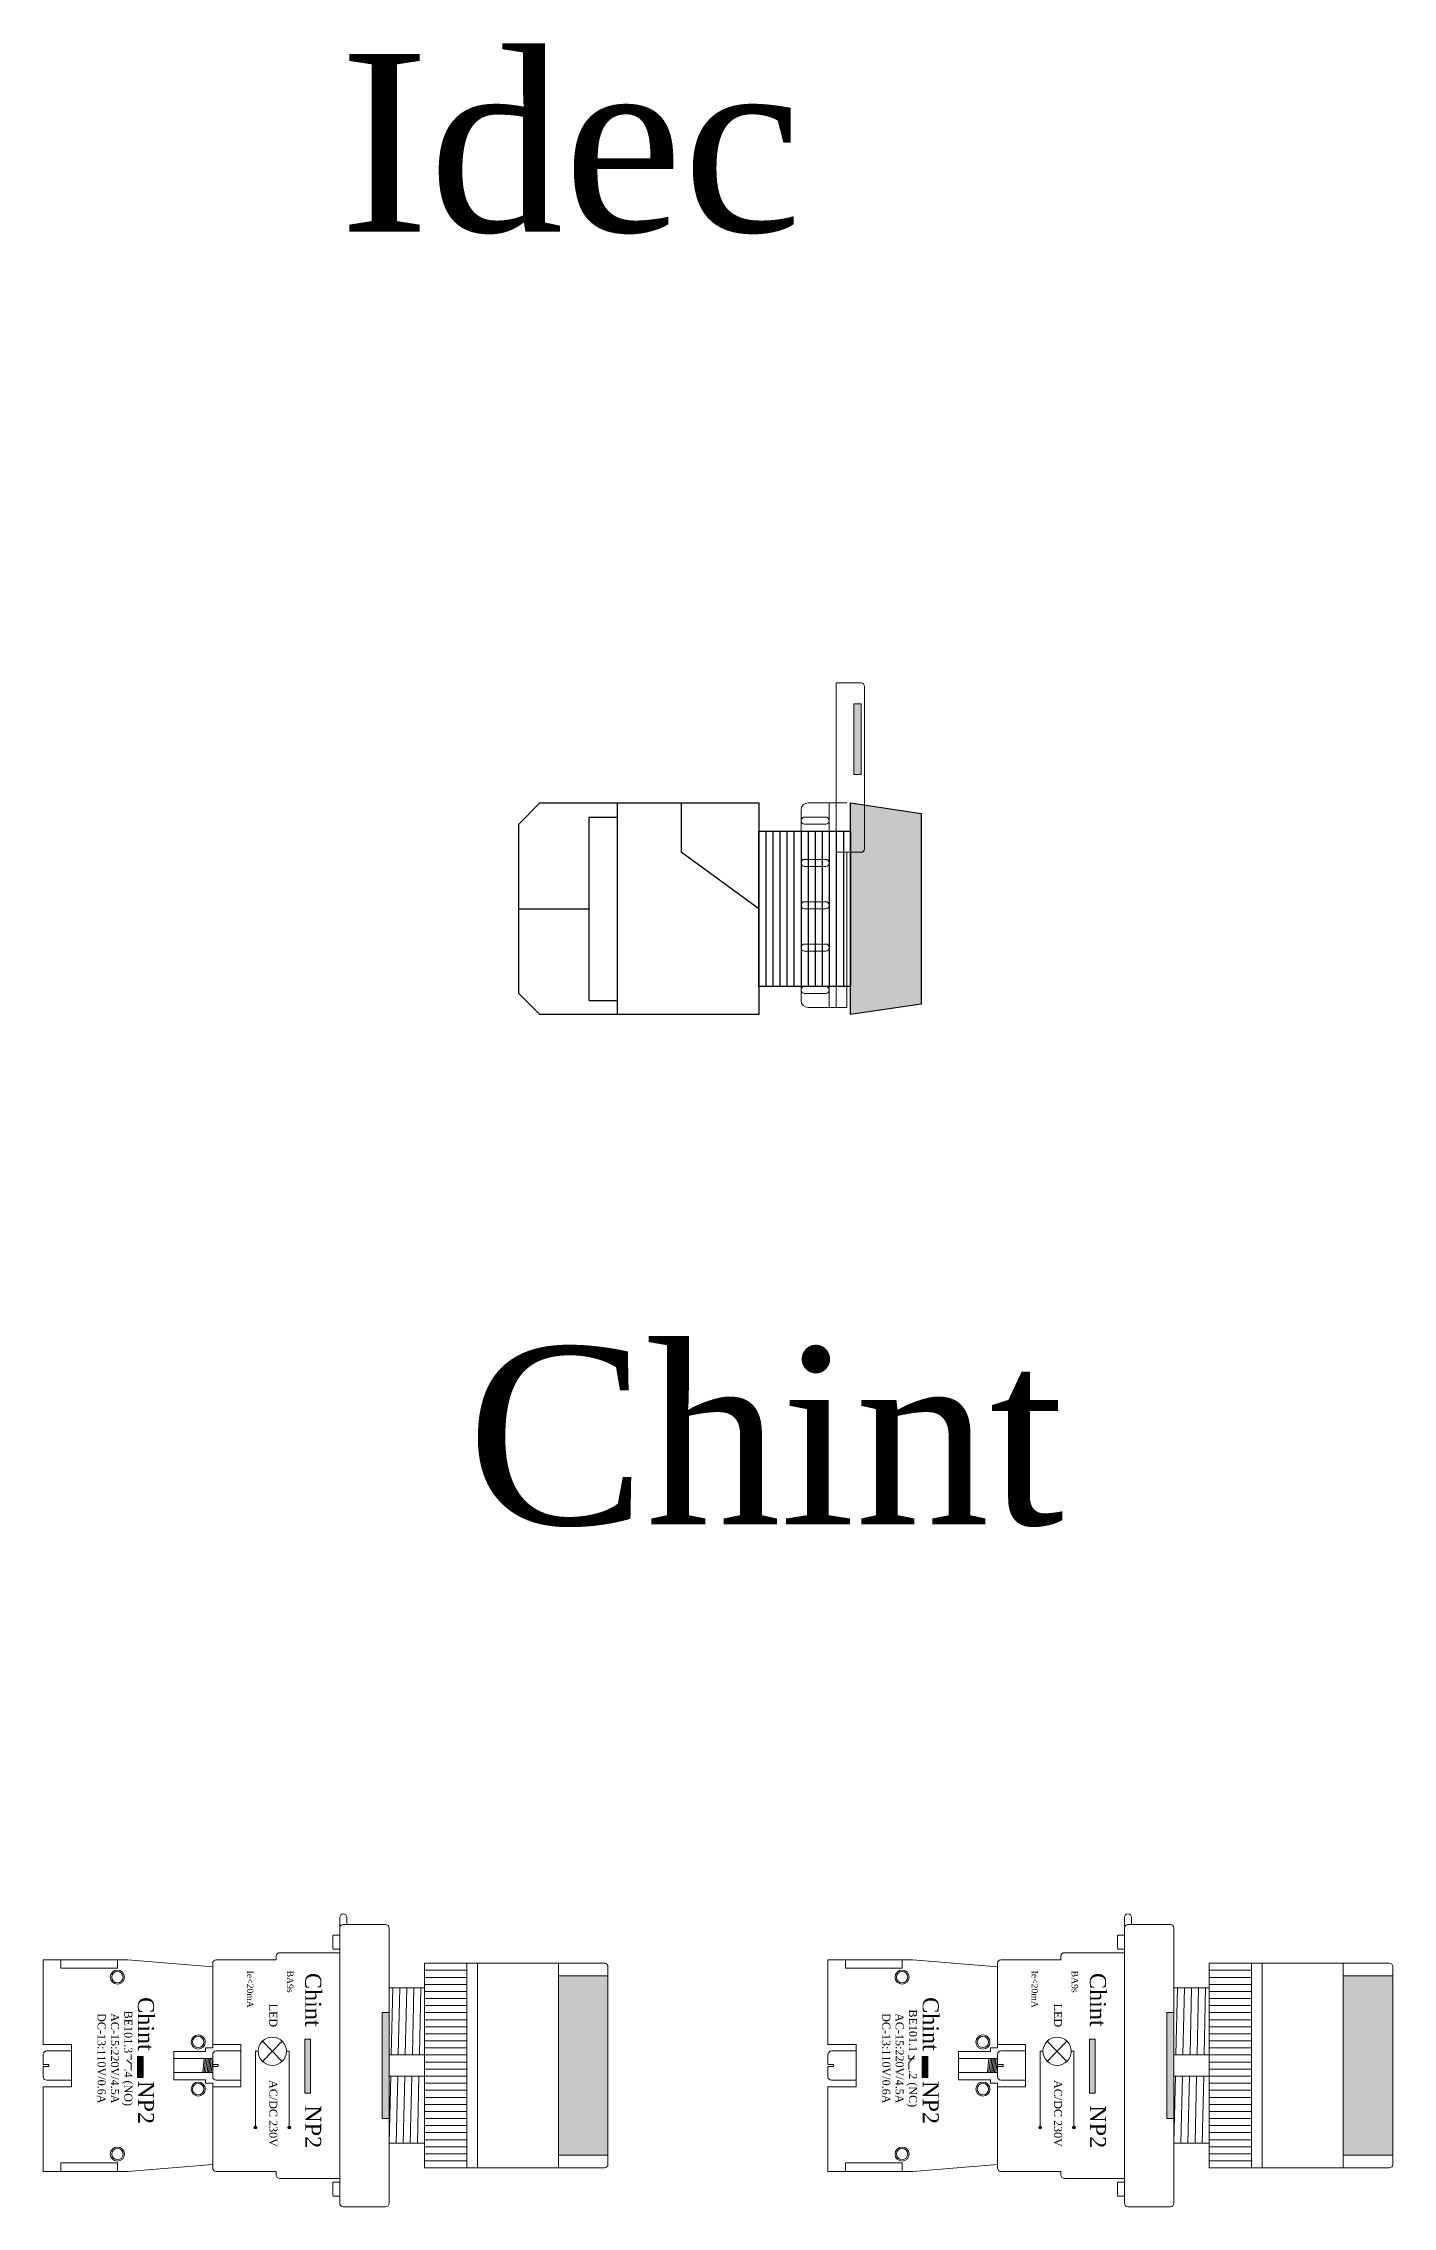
# Model space of a CAD drawing. Header units: millimetres. Extents: x 27 to 1256, y 71 to 472.
# Drawn here: x 794.7 to 985.9, y 165.6 to 472.2 of the extents above; entities that cross this region are included whole.
import ezdxf

# ---------------------------------------------------------------- set-up
doc = ezdxf.new("R2010")
doc.units = ezdxf.units.MM
doc.layers.add('1-EMC-ACESS', color=4, linetype='Continuous')
doc.styles.add('ARIAL', font='arial.ttf')

# ---------------------------------------------------------------- blocks, each defined once
blk = doc.blocks.new('A$C4D5439CE')
blk.add_hatch(color=1).paths.add_polyline_path([(57, 28.5), (47, 30), (47, 0), (57, 1.5)])
at = {"color": 7}
for p, q in [((0, 27), (3, 30)), ((3, 30), (34, 30)), ((10, 2), (10, 28)), ((10, 28), (14, 28)), ((14, 0), (14, 30)), ((23, 30), (23, 23)), ((34, 30), (34, 0)), ((47, 30), (57, 28.5)), ((47, 0), (47, 30)), ((57, 28.5), (57, 1.5)), ((0, 3), (0, 27)), ((35, 26), (35, 4)), ((36, 26), (36, 4)), ((37, 26), (37, 4)), ((38, 26), (38, 4)), ((39, 26), (39, 4)), ((40, 26), (40, 4)), ((41, 26), (41, 4)), ((42, 26), (42, 4)), ((43, 26), (43, 4)), ((44, 26), (44, 4)), ((45, 26), (45, 4)), ((46, 26), (46, 4)), ((34, 15), (23, 23)), ((0, 15), (10, 15)), ((0, 3), (3, 0)), ((34, 0), (3, 0)), ((10, 2), (14, 2)), ((57, 1.5), (47, 0))]:
    blk.add_line(p, q, dxfattribs=at)
blk.add_lwpolyline([(34, 26), (47, 26), (47, 4), (34, 4)], close=True, dxfattribs=at)
blk = doc.blocks.new('NBC')
at = {"lineweight": 9}
h = blk.add_hatch(color=7, dxfattribs=at)
h.set_gradient(color1=(40, 242, 13), color2=(36, 223, 12), one_color=1, tint=0.46, name='HEMISPHERICAL')
h.paths.add_polyline_path([(88946.93, 43556.44), (88953.93, 43556.44), (88953.93, 43531.04), (88946.93, 43531.04)])
h = blk.add_hatch(color=7, dxfattribs=at)
h.set_gradient(color1=(255, 255, 255), color2=(237, 237, 237), one_color=1, tint=0.93, name='INVCYLINDER')
h.paths.add_polyline_path([(88921.93, 43536.24), (88922.93, 43536.24), (88922.93, 43551.24), (88921.93, 43551.24)])
h = blk.add_hatch(color=7, dxfattribs=at)
h.set_gradient(color1=(255, 255, 255), color2=(237, 237, 237), one_color=1, tint=0.93, name='INVCYLINDER')
h.paths.add_polyline_path([(88910.97, 43547.46), (88910.97, 43539.83), (88911.77, 43539.83), (88911.77, 43547.46)])
h = blk.add_hatch(color=7, dxfattribs=at)
h.set_gradient(color1=(255, 255, 255), color2=(237, 237, 237), one_color=1, tint=0.93, name='INVCYLINDER')
h.paths.add_polyline_path([(88887.28, 43545.03), (88887.28, 43542.03), (88888.08, 43542.03), (88888.08, 43545.03)])
h = blk.add_hatch(color=7, dxfattribs=at)
h.set_gradient(color1=(255, 255, 255), one_color=1, tint=1, name='INVCYLINDER')
edge = h.paths.add_edge_path()
edge.add_arc((88903.98, 43534.96), 0.2, 0, 360)
h = blk.add_hatch(color=7, dxfattribs=at)
h.set_gradient(color1=(255, 255, 255), one_color=1, tint=1, name='INVCYLINDER')
edge = h.paths.add_edge_path()
edge.add_arc((88908.78, 43534.96), 0.2, 0, 360)
at = {"color": 7, "lineweight": 9}
for p, q in [((88915.94, 43563.28), (88915.93, 43564.74)), ((88916.43, 43565.24), (88916.43, 43565.24)), ((88916.93, 43564.74), (88916.93, 43563.74)), ((88876.43, 43558.74), (88876.43, 43557.54)), ((88884.43, 43557.54), (88884.43, 43558.74)), ((88897.93, 43557.74), (88885.93, 43558.74)), ((88906.93, 43559.24), (88906.93, 43558.74)), ((88915.93, 43559.74), (88907.43, 43559.74)), ((88927.93, 43558.24), (88933.93, 43558.24)), ((88876.43, 43557.54), (88884.43, 43557.54)), ((88927.93, 43557.24), (88933.93, 43557.24)), ((88927.93, 43556.24), (88933.93, 43556.24)), ((88927.93, 43555.24), (88933.93, 43555.24)), ((88923.43, 43554.74), (88923.22, 43545.24)), ((88924.43, 43554.74), (88924.22, 43545.24)), ((88925.43, 43554.74), (88925.22, 43545.24)), ((88926.43, 43554.74), (88926.22, 43545.24)), ((88927.43, 43554.74), (88927.22, 43545.24)), ((88927.93, 43554.24), (88933.93, 43554.24)), ((88927.93, 43553.24), (88933.93, 43553.24)), ((88927.93, 43552.24), (88933.93, 43552.24)), ((88927.93, 43551.24), (88933.93, 43551.24)), ((88927.93, 43550.24), (88933.93, 43550.24)), ((88927.93, 43549.24), (88933.93, 43549.24)), ((88897.93, 43546.24), (88896.93, 43546.24)), ((88896.93, 43546.24), (88896.93, 43545.74)), ((88904.99, 43547.21), (88907.77, 43544.33)), ((88907.77, 43547.21), (88904.99, 43544.33)), ((88927.93, 43548.24), (88933.93, 43548.24)), ((88927.93, 43547.24), (88933.93, 43547.24)), ((88927.93, 43546.24), (88933.93, 43546.24)), ((88874.73, 43543.89), (88873.93, 43543.89)), ((88873.93, 43543.59), (88874.73, 43543.59)), ((88874.73, 43543.59), (88874.73, 43543.89)), ((88886.37, 43543.97), (88885.78, 43544.55)), ((88886.37, 43545.31), (88886.37, 43544.55)), ((88886.37, 43543.97), (88886.37, 43543.02)), ((88896.93, 43545.74), (88892.43, 43545.74)), ((88892.43, 43545.74), (88892.43, 43541.74)), ((88896.53, 43542.74), (88896.73, 43544.74)), ((88896.73, 43542.74), (88896.93, 43544.74)), ((88896.93, 43542.74), (88897.13, 43544.74)), ((88897.13, 43542.74), (88897.33, 43544.74)), ((88897.33, 43542.74), (88897.53, 43544.74)), ((88897.53, 43542.74), (88897.73, 43544.74)), ((88897.93, 43542.74), (88897.63, 43542.74)), ((88897.73, 43542.74), (88897.93, 43544.74)), ((88897.93, 43542.74), (88897.73, 43542.74)), ((88898.73, 43543.89), (88897.93, 43543.89)), ((88897.93, 43543.59), (88898.73, 43543.59)), ((88898.73, 43543.59), (88898.73, 43543.89)), ((88904.38, 43545.77), (88903.98, 43545.77)), ((88903.98, 43545.77), (88903.98, 43534.96)), ((88908.38, 43545.77), (88908.78, 43545.77)), ((88908.78, 43545.77), (88908.78, 43534.96)), ((88922.93, 43545.24), (88923.43, 43545.24)), ((88922.93, 43545.24), (88927.93, 43545.24)), ((88927.93, 43545.24), (88933.93, 43545.24)), ((88927.93, 43544.24), (88933.93, 43544.24)), ((88927.93, 43543.24), (88933.93, 43543.24)), ((88896.93, 43541.74), (88892.43, 43541.74)), ((88896.93, 43541.24), (88896.93, 43541.74)), ((88897.93, 43541.24), (88896.93, 43541.24)), ((88897.93, 43540.74), (88897.93, 43541.24)), ((88923.15, 43542.24), (88922.93, 43532.74)), ((88922.93, 43542.24), (88923.43, 43542.24)), ((88922.93, 43542.24), (88927.93, 43542.24)), ((88924.15, 43542.24), (88923.93, 43532.74)), ((88925.15, 43542.24), (88924.93, 43532.74)), ((88926.15, 43542.24), (88925.93, 43532.74)), ((88927.15, 43542.24), (88926.93, 43532.74)), ((88927.93, 43542.24), (88933.93, 43542.24)), ((88927.93, 43541.24), (88933.93, 43541.24)), ((88927.93, 43540.24), (88933.93, 43540.24)), ((88927.93, 43539.24), (88933.93, 43539.24)), ((88927.93, 43538.24), (88933.93, 43538.24)), ((88927.93, 43537.24), (88933.93, 43537.24)), ((88927.93, 43536.24), (88933.93, 43536.24)), ((88927.93, 43535.24), (88933.93, 43535.24)), ((88927.93, 43534.24), (88933.93, 43534.24)), ((88927.93, 43533.24), (88933.93, 43533.24)), ((88927.93, 43532.24), (88933.93, 43532.24)), ((88927.93, 43531.24), (88933.93, 43531.24)), ((88876.43, 43528.74), (88876.43, 43529.94)), ((88876.43, 43529.94), (88884.43, 43529.94)), ((88884.43, 43529.94), (88884.43, 43528.74)), ((88897.93, 43529.74), (88885.93, 43528.74)), ((88906.93, 43528.24), (88906.93, 43528.74)), ((88915.93, 43527.74), (88907.43, 43527.74)), ((88927.93, 43530.24), (88933.93, 43530.24)), ((88927.93, 43529.24), (88933.93, 43529.24))]:
    blk.add_line(p, q, dxfattribs=at)
for points in [[(88915.13, 43560.24), (88915.93, 43560.24), (88915.93, 43562.24), (88915.13, 43562.24, 0.414214), (88914.93, 43562.04), (88914.93, 43560.44, 0.414214)], [(88916.43, 43523.74), (88922.43, 43523.74, 0.414214), (88922.93, 43524.24), (88922.93, 43563.24, 0.414214), (88922.43, 43563.74), (88916.43, 43563.74, 0.414214), (88915.93, 43563.24), (88915.93, 43524.24, 0.414214)], [(88946.93, 43558.24), (88953.43, 43558.24, -0.414214), (88953.93, 43557.74), (88953.93, 43529.74, -0.414214), (88953.43, 43529.24), (88946.93, 43529.24)], [(88915.13, 43527.24), (88915.93, 43527.24), (88915.93, 43525.24), (88915.13, 43525.24, -0.414214), (88914.93, 43525.44), (88914.93, 43527.04, -0.414214)]]:
    blk.add_lwpolyline(points, format="xyb", close=True, dxfattribs=at)
for points in [[(88885.93, 43558.74), (88873.93, 43558.74), (88873.93, 43546.74)], [(88915.93, 43527.74), (88915.93, 43559.74), (88907.43, 43559.74)], [(88897.93, 43546.24), (88897.93, 43557.74)], [(88873.93, 43540.74), (88877.93, 43540.74), (88877.93, 43546.74), (88873.93, 43546.74)], [(88897.93, 43540.74), (88901.93, 43540.74), (88901.93, 43546.74), (88897.93, 43546.74)], [(88873.93, 43545.31), (88873.93, 43543.89)], [(88873.93, 43545.31), (88873.93, 43543.89)], [(88873.93, 43543.59), (88873.93, 43542.16)], [(88873.93, 43543.59), (88873.93, 43542.16)], [(88897.93, 43545.31), (88897.93, 43543.89)], [(88897.93, 43542.16), (88897.93, 43545.31)], [(88897.93, 43543.59), (88897.93, 43542.16)], [(88873.93, 43540.74), (88873.93, 43528.74), (88885.93, 43528.74)], [(88897.93, 43529.74), (88897.93, 43541.24)]]:
    blk.add_lwpolyline(points, dxfattribs=at)
for points in [[(88906.93, 43558.74), (88898.43, 43558.74, 0.414214), (88897.93, 43558.24), (88897.93, 43546.74)], [(88873.93, 43543.59), (88873.93, 43542.16, 0.414214), (88874.43, 43541.66), (88877.93, 43541.66), (88877.93, 43545.81), (88874.43, 43545.81, 0.414214), (88873.93, 43545.31), (88873.93, 43543.89)], [(88897.93, 43543.59), (88897.93, 43542.16, 0.414214), (88898.43, 43541.66), (88901.93, 43541.66), (88901.93, 43545.81), (88898.43, 43545.81, 0.414214), (88897.93, 43545.31), (88897.93, 43543.89)], [(88897.93, 43540.74), (88897.93, 43529.24, 0.414214), (88898.43, 43528.74), (88906.93, 43528.74)]]:
    blk.add_lwpolyline(points, format="xyb", dxfattribs=at)
for points in [[(88927.93, 43529.24), (88933.93, 43529.24), (88933.93, 43558.24), (88927.93, 43558.24)], [(88933.93, 43558.24), (88935.43, 43558.24), (88935.43, 43529.24), (88933.93, 43529.24)], [(88935.43, 43529.24), (88946.93, 43529.24), (88946.93, 43558.24), (88935.43, 43558.24)], [(88946.93, 43556.44), (88953.93, 43556.44), (88953.93, 43531.04), (88946.93, 43531.04)], [(88922.93, 43532.74), (88927.93, 43532.74), (88927.93, 43554.74), (88922.93, 43554.74)], [(88921.93, 43536.24), (88922.93, 43536.24), (88922.93, 43551.24), (88921.93, 43551.24)], [(88910.97, 43547.46), (88910.97, 43539.83), (88911.77, 43539.83), (88911.77, 43547.46)], [(88887.28, 43545.03), (88887.28, 43542.03), (88888.08, 43542.03), (88888.08, 43545.03)], [(88892.43, 43542.74), (88897.93, 43542.74), (88897.93, 43544.74), (88892.43, 43544.74)]]:
    blk.add_lwpolyline(points, close=True, dxfattribs=at)
for centre, radius in [((88884.43, 43556.27), 1), ((88884.43, 43556.27), 0.8), ((88895.88, 43547.08), 1), ((88895.88, 43547.08), 0.8), ((88906.38, 43545.77), 2), ((88895.88, 43540.4), 1), ((88895.88, 43540.4), 0.8), ((88903.98, 43534.96), 0.2), ((88908.78, 43534.96), 0.2), ((88884.43, 43531.2), 1), ((88884.43, 43531.2), 0.8)]:
    blk.add_circle(centre, radius, dxfattribs=at)
for centre, start, end in [((88916.43, 43564.74), 90, 180), ((88916.43, 43564.74), 0, 90), ((88907.43, 43559.24), 90, 180), ((88907.43, 43528.24), 180, 270)]:
    blk.add_arc(centre, 0.5, start, end, dxfattribs=at)
at = {"layer": '1-EMC-ACESS', "color": 1, "linetype": 'ByBlock', "lineweight": 9, "attachment_point": 2, "rotation": 270, "style": 'ARIAL'}
for s, insert, char_height, width in [('{\\fTimes New Roman|b0|i0|c0|p18;\\C7;Ie<20mA}', (88903.69, 43554.56), 0.9072, 13.8947), ('{\\fTimes New Roman|b0|i0|c0|p18;\\C7;BA9s}', (88909.36, 43555.63), 0.9072, 13.8947), ('{\\fTimes New Roman|b0|i0|c0|p18;\\C7;Chint             NP2}', (88913.31, 43544.45), 2.268, 34.7367), ('{\\fTimes New Roman|b0|i0|c0|p18;\\C7;Chint     NP2}', (88889.62, 43544.45), 2.268, 34.7367), ('{\\fTimes New Roman|b0|i0|c0|p18;\\C7;LED}', (88907.09, 43550.85), 1.134, 17.3683), ('{\\fTimes New Roman|b0|i0|c0|p18;\\C7;BE101.3     .4 (NO)\\PAC-15:220V/4.5A\\PDC-13:110V/0.6A}', (88886.55, 43544.77), 1.134, 17.3683), ('{\\fTimes New Roman|b0|i0|c0|p18;\\C7;AC/DC 230V}', (88907.09, 43536.95), 1.134, 17.3683)]:
    blk.add_mtext(s, dxfattribs=dict(at, insert=insert, char_height=char_height, width=width))
blk = doc.blocks.new('NBD')
at = {"lineweight": 9}
h = blk.add_hatch(color=7, dxfattribs=at)
h.set_gradient(color1=(244, 35, 16), color2=(245, 62, 46), one_color=1, tint=0.57, name='INVCYLINDER')
h.paths.add_polyline_path([(89058.1, 43556.44), (89065.1, 43556.44), (89065.1, 43531.04), (89058.1, 43531.04)])
h = blk.add_hatch(color=7, dxfattribs=at)
h.set_gradient(color1=(255, 255, 255), color2=(237, 237, 237), one_color=1, tint=0.93, name='INVCYLINDER')
h.paths.add_polyline_path([(89033.1, 43536.24), (89034.1, 43536.24), (89034.1, 43551.24), (89033.1, 43551.24)])
h = blk.add_hatch(color=7, dxfattribs=at)
h.set_gradient(color1=(255, 255, 255), color2=(237, 237, 237), one_color=1, tint=0.93, name='INVCYLINDER')
h.paths.add_polyline_path([(89022.14, 43547.46), (89022.14, 43539.83), (89022.94, 43539.83), (89022.94, 43547.46)])
h = blk.add_hatch(color=7, dxfattribs=at)
h.set_gradient(color1=(255, 255, 255), color2=(237, 237, 237), one_color=1, tint=0.93, name='INVCYLINDER')
h.paths.add_polyline_path([(88998.45, 43545.03), (88998.45, 43542.03), (88999.25, 43542.03), (88999.25, 43545.03)])
h = blk.add_hatch(color=7, dxfattribs=at)
h.set_gradient(color1=(255, 255, 255), one_color=1, tint=1, name='INVCYLINDER')
edge = h.paths.add_edge_path()
edge.add_arc((89015.15, 43534.96), 0.2, 0, 360)
h = blk.add_hatch(color=7, dxfattribs=at)
h.set_gradient(color1=(255, 255, 255), one_color=1, tint=1, name='INVCYLINDER')
edge = h.paths.add_edge_path()
edge.add_arc((89019.95, 43534.96), 0.2, 0, 360)
at = {"color": 7, "lineweight": 9}
for p, q in [((89027.1, 43563.28), (89027.1, 43564.74)), ((89027.6, 43565.24), (89027.6, 43565.24)), ((89028.1, 43564.74), (89028.1, 43563.74)), ((88987.6, 43558.74), (88987.6, 43557.54)), ((88995.6, 43557.54), (88995.6, 43558.74)), ((89009.1, 43557.74), (88997.1, 43558.74)), ((89018.1, 43559.24), (89018.1, 43558.74)), ((89027.1, 43559.74), (89018.6, 43559.74)), ((89039.1, 43558.24), (89045.1, 43558.24)), ((88987.6, 43557.54), (88995.6, 43557.54)), ((89039.1, 43557.24), (89045.1, 43557.24)), ((89039.1, 43556.24), (89045.1, 43556.24)), ((89039.1, 43555.24), (89045.1, 43555.24)), ((89034.6, 43554.74), (89034.39, 43545.24)), ((89035.6, 43554.74), (89035.39, 43545.24)), ((89036.6, 43554.74), (89036.39, 43545.24)), ((89037.6, 43554.74), (89037.39, 43545.24)), ((89038.6, 43554.74), (89038.39, 43545.24)), ((89039.1, 43554.24), (89045.1, 43554.24)), ((89039.1, 43553.24), (89045.1, 43553.24)), ((89039.1, 43552.24), (89045.1, 43552.24)), ((89039.1, 43551.24), (89045.1, 43551.24)), ((89039.1, 43550.24), (89045.1, 43550.24)), ((89039.1, 43549.24), (89045.1, 43549.24)), ((89009.1, 43546.24), (89008.1, 43546.24)), ((89008.1, 43546.24), (89008.1, 43545.74)), ((89016.16, 43547.21), (89018.93, 43544.33)), ((89018.93, 43547.21), (89016.16, 43544.33)), ((89039.1, 43548.24), (89045.1, 43548.24)), ((89039.1, 43547.24), (89045.1, 43547.24)), ((89039.1, 43546.24), (89045.1, 43546.24)), ((88985.9, 43543.89), (88985.1, 43543.89)), ((88985.1, 43543.59), (88985.9, 43543.59)), ((88985.9, 43543.59), (88985.9, 43543.89)), ((88996.54, 43545.2), (88996.54, 43544.7)), ((88996.54, 43544.18), (88997.34, 43545.1)), ((88996.54, 43544.7), (88997.34, 43544.7)), ((88996.54, 43544.18), (88996.54, 43543.17)), ((89008.1, 43545.74), (89003.6, 43545.74)), ((89003.6, 43545.74), (89003.6, 43541.74)), ((89007.7, 43542.74), (89007.9, 43544.74)), ((89007.9, 43542.74), (89008.1, 43544.74)), ((89008.1, 43542.74), (89008.3, 43544.74)), ((89008.3, 43542.74), (89008.5, 43544.74)), ((89008.5, 43542.74), (89008.7, 43544.74)), ((89008.7, 43542.74), (89008.9, 43544.74)), ((89009.1, 43542.74), (89008.8, 43542.74)), ((89008.9, 43542.74), (89009.1, 43544.74)), ((89009.1, 43542.74), (89008.9, 43542.74)), ((89009.9, 43543.89), (89009.1, 43543.89)), ((89009.1, 43543.59), (89009.9, 43543.59)), ((89009.9, 43543.59), (89009.9, 43543.89)), ((89015.55, 43545.77), (89015.15, 43545.77)), ((89015.15, 43545.77), (89015.15, 43534.96)), ((89019.55, 43545.77), (89019.95, 43545.77)), ((89019.95, 43545.77), (89019.95, 43534.96)), ((89034.1, 43545.24), (89034.6, 43545.24)), ((89034.1, 43545.24), (89039.1, 43545.24)), ((89039.1, 43545.24), (89045.1, 43545.24)), ((89039.1, 43544.24), (89045.1, 43544.24)), ((89039.1, 43543.24), (89045.1, 43543.24)), ((89008.1, 43541.74), (89003.6, 43541.74)), ((89008.1, 43541.24), (89008.1, 43541.74)), ((89009.1, 43541.24), (89008.1, 43541.24)), ((89009.1, 43540.74), (89009.1, 43541.24)), ((89034.32, 43542.24), (89034.1, 43532.74)), ((89034.1, 43542.24), (89034.6, 43542.24)), ((89034.1, 43542.24), (89039.1, 43542.24)), ((89035.32, 43542.24), (89035.1, 43532.74)), ((89036.32, 43542.24), (89036.1, 43532.74)), ((89037.32, 43542.24), (89037.1, 43532.74)), ((89038.32, 43542.24), (89038.1, 43532.74)), ((89039.1, 43542.24), (89045.1, 43542.24)), ((89039.1, 43541.24), (89045.1, 43541.24)), ((89039.1, 43540.24), (89045.1, 43540.24)), ((89039.1, 43539.24), (89045.1, 43539.24)), ((89039.1, 43538.24), (89045.1, 43538.24)), ((89039.1, 43537.24), (89045.1, 43537.24)), ((89039.1, 43536.24), (89045.1, 43536.24)), ((89039.1, 43535.24), (89045.1, 43535.24)), ((89039.1, 43534.24), (89045.1, 43534.24)), ((89039.1, 43533.24), (89045.1, 43533.24)), ((89039.1, 43532.24), (89045.1, 43532.24)), ((89039.1, 43531.24), (89045.1, 43531.24)), ((88987.6, 43528.74), (88987.6, 43529.94)), ((88987.6, 43529.94), (88995.6, 43529.94)), ((88995.6, 43529.94), (88995.6, 43528.74)), ((89009.1, 43529.74), (88997.1, 43528.74)), ((89018.1, 43528.24), (89018.1, 43528.74)), ((89027.1, 43527.74), (89018.6, 43527.74)), ((89039.1, 43530.24), (89045.1, 43530.24)), ((89039.1, 43529.24), (89045.1, 43529.24))]:
    blk.add_line(p, q, dxfattribs=at)
for points in [[(89026.3, 43560.24), (89027.1, 43560.24), (89027.1, 43562.24), (89026.3, 43562.24, 0.414214), (89026.1, 43562.04), (89026.1, 43560.44, 0.414214)], [(89027.6, 43523.74), (89033.6, 43523.74, 0.414214), (89034.1, 43524.24), (89034.1, 43563.24, 0.414214), (89033.6, 43563.74), (89027.6, 43563.74, 0.414214), (89027.1, 43563.24), (89027.1, 43524.24, 0.414214)], [(89058.1, 43558.24), (89064.6, 43558.24, -0.414214), (89065.1, 43557.74), (89065.1, 43529.74, -0.414214), (89064.6, 43529.24), (89058.1, 43529.24)], [(89026.3, 43527.24), (89027.1, 43527.24), (89027.1, 43525.24), (89026.3, 43525.24, -0.414214), (89026.1, 43525.44), (89026.1, 43527.04, -0.414214)]]:
    blk.add_lwpolyline(points, format="xyb", close=True, dxfattribs=at)
for points in [[(88997.1, 43558.74), (88985.1, 43558.74), (88985.1, 43546.74)], [(89027.1, 43527.74), (89027.1, 43559.74), (89018.6, 43559.74)], [(89009.1, 43546.24), (89009.1, 43557.74)], [(88985.1, 43540.74), (88989.1, 43540.74), (88989.1, 43546.74), (88985.1, 43546.74)], [(89009.1, 43540.74), (89013.1, 43540.74), (89013.1, 43546.74), (89009.1, 43546.74)], [(88985.1, 43545.31), (88985.1, 43543.89)], [(88985.1, 43545.31), (88985.1, 43543.89)], [(88985.1, 43543.59), (88985.1, 43542.16)], [(88985.1, 43543.59), (88985.1, 43542.16)], [(89009.1, 43545.31), (89009.1, 43543.89)], [(89009.1, 43542.16), (89009.1, 43545.31)], [(89009.1, 43543.59), (89009.1, 43542.16)], [(88985.1, 43540.74), (88985.1, 43528.74), (88997.1, 43528.74)], [(89009.1, 43529.74), (89009.1, 43541.24)]]:
    blk.add_lwpolyline(points, dxfattribs=at)
for points in [[(89018.1, 43558.74), (89009.6, 43558.74, 0.414214), (89009.1, 43558.24), (89009.1, 43546.74)], [(88985.1, 43543.59), (88985.1, 43542.16, 0.414214), (88985.6, 43541.66), (88989.1, 43541.66), (88989.1, 43545.81), (88985.6, 43545.81, 0.414214), (88985.1, 43545.31), (88985.1, 43543.89)], [(89009.1, 43543.59), (89009.1, 43542.16, 0.414214), (89009.6, 43541.66), (89013.1, 43541.66), (89013.1, 43545.81), (89009.6, 43545.81, 0.414214), (89009.1, 43545.31), (89009.1, 43543.89)], [(89009.1, 43540.74), (89009.1, 43529.24, 0.414214), (89009.6, 43528.74), (89018.1, 43528.74)]]:
    blk.add_lwpolyline(points, format="xyb", dxfattribs=at)
for points in [[(89039.1, 43529.24), (89045.1, 43529.24), (89045.1, 43558.24), (89039.1, 43558.24)], [(89045.1, 43558.24), (89046.6, 43558.24), (89046.6, 43529.24), (89045.1, 43529.24)], [(89046.6, 43529.24), (89058.1, 43529.24), (89058.1, 43558.24), (89046.6, 43558.24)], [(89058.1, 43556.44), (89065.1, 43556.44), (89065.1, 43531.04), (89058.1, 43531.04)], [(89034.1, 43532.74), (89039.1, 43532.74), (89039.1, 43554.74), (89034.1, 43554.74)], [(89033.1, 43536.24), (89034.1, 43536.24), (89034.1, 43551.24), (89033.1, 43551.24)], [(89022.14, 43547.46), (89022.14, 43539.83), (89022.94, 43539.83), (89022.94, 43547.46)], [(88998.45, 43545.03), (88998.45, 43542.03), (88999.25, 43542.03), (88999.25, 43545.03)], [(89003.6, 43542.74), (89009.1, 43542.74), (89009.1, 43544.74), (89003.6, 43544.74)]]:
    blk.add_lwpolyline(points, close=True, dxfattribs=at)
for centre, radius in [((88995.6, 43556.27), 1), ((88995.6, 43556.27), 0.8), ((89007.05, 43547.08), 1), ((89007.05, 43547.08), 0.8), ((89017.55, 43545.77), 2), ((89007.05, 43540.4), 1), ((89007.05, 43540.4), 0.8), ((89015.15, 43534.96), 0.2), ((89019.95, 43534.96), 0.2), ((88995.6, 43531.2), 1), ((88995.6, 43531.2), 0.8)]:
    blk.add_circle(centre, radius, dxfattribs=at)
for centre, start, end in [((89027.6, 43564.74), 90, 180), ((89027.6, 43564.74), 0, 90), ((89018.6, 43559.24), 90, 180), ((89018.6, 43528.24), 180, 270)]:
    blk.add_arc(centre, 0.5, start, end, dxfattribs=at)
at = {"layer": '1-EMC-ACESS', "color": 1, "linetype": 'ByBlock', "lineweight": 9, "attachment_point": 2, "rotation": 270, "style": 'ARIAL'}
for s, insert, char_height, width in [('{\\fTimes New Roman|b0|i0|c0|p18;\\C7;Ie<20mA}', (89014.86, 43554.56), 0.9072, 13.8947), ('{\\fTimes New Roman|b0|i0|c0|p18;\\C7;BA9s}', (89020.53, 43555.63), 0.9072, 13.8947), ('{\\fTimes New Roman|b0|i0|c0|p18;\\C7;Chint             NP2}', (89024.48, 43544.45), 2.268, 34.7367), ('{\\fTimes New Roman|b0|i0|c0|p18;\\C7;Chint     NP2}', (89000.79, 43544.45), 2.268, 34.7367), ('{\\fTimes New Roman|b0|i0|c0|p18;\\C7;LED}', (89018.25, 43550.85), 1.134, 17.3683), ('{\\fTimes New Roman|b0|i0|c0|p18;\\C7;BE101.1      .2 (NC)\\PAC-15:220V/4.5A\\PDC-13:110V/0.6A}', (88997.71, 43544.77), 1.134, 17.3683), ('{\\fTimes New Roman|b0|i0|c0|p18;\\C7;AC/DC 230V}', (89018.25, 43536.95), 1.134, 17.3683)]:
    blk.add_mtext(s, dxfattribs=dict(at, insert=insert, char_height=char_height, width=width))

msp = doc.modelspace()

# ---------------------------------------------------------------- hatches: boundary and pattern name
at = {"lineweight": 9}
h = msp.add_hatch(color=7, dxfattribs=at)
h.set_gradient(color1=(168, 174, 189), color2=(174, 179, 194), one_color=1, tint=0.72, name='CYLINDER')
h.paths.add_polyline_path([(909.53, 368.55), (910.53, 368.55), (910.53, 378.55), (909.53, 378.55)])

# ---------------------------------------------------------------- linework, layer by layer
for p, q in [((902.03, 363.51), (902.03, 336.51)), ((903.03, 364.51), (906.03, 364.51)), ((906.03, 364.51), (906.03, 335.51)), ((903.03, 335.51), (906.03, 335.51))]:
    msp.add_line(p, q, dxfattribs=at)
at = {"color": 7, "lineweight": 9}
msp.add_lwpolyline([(907.03, 357.51), (910.53, 357.51, 0.414214), (911.03, 358.01), (911.03, 381.01, 0.414214), (910.53, 381.51), (907.03, 381.51)], format="xyb", close=True, dxfattribs=at)
msp.add_lwpolyline([(909.53, 368.55), (910.53, 368.55), (910.53, 378.55), (909.53, 378.55)], close=True, dxfattribs=at)
at = {"lineweight": 9}
for points in [[(906.03, 362.01), (906.03, 362.01, 0.414214), (905.53, 362.51), (902.53, 362.51, 0.414214), (902.03, 362.01), (902.03, 362.01, 0.414214), (902.53, 361.51), (905.53, 361.51, 0.414214)], [(906.03, 356.01), (906.03, 356.01, 0.414214), (905.53, 356.51), (902.53, 356.51, 0.414214), (902.03, 356.01), (902.03, 356.01, 0.414214), (902.53, 355.51), (905.53, 355.51, 0.414214)], [(906.03, 350.01), (906.03, 350.01, 0.414214), (905.53, 350.51), (902.53, 350.51, 0.414214), (902.03, 350.01), (902.03, 350.01, 0.414214), (902.53, 349.51), (905.53, 349.51, 0.414214)], [(906.03, 344.01), (906.03, 344.01, 0.414214), (905.53, 344.51), (902.53, 344.51, 0.414214), (902.03, 344.01), (902.03, 344.01, 0.414214), (902.53, 343.51), (905.53, 343.51, 0.414214)], [(906.03, 338.01), (906.03, 338.01, 0.414214), (905.53, 338.51), (902.53, 338.51, 0.414214), (902.03, 338.01), (902.03, 338.01, 0.414214), (902.53, 337.51), (905.53, 337.51, 0.414214)]]:
    msp.add_lwpolyline(points, format="xyb", close=True, dxfattribs=at)
msp.add_lwpolyline([(906.03, 364.51), (907.03, 364.51), (907.03, 335.51), (906.03, 335.51)], close=True, dxfattribs=at)
at = {"color": 7, "lineweight": 9}
msp.add_lwpolyline([(908.53, 357.51), (908.53, 335.51), (907.03, 335.51), (907.03, 364.51), (908.53, 364.51), (908.53, 364.51)], dxfattribs=at)
at = {"lineweight": 9}
for centre, start, end in [((903.03, 363.51), 90, 180), ((903.03, 336.51), 180, 270)]:
    msp.add_arc(centre, 1, start, end, dxfattribs=at)

# ---------------------------------------------------------------- block references
at = {"color": 7}
msp.add_blockref('A$C4D5439CE', (862.03, 334.51), dxfattribs=at)
at = {"color": 7, "lineweight": 9}
for name in ['NBC', 'NBD']:
    msp.add_blockref(name, (-88079.25, -43358.17), dxfattribs=at)

# ---------------------------------------------------------------- texts
at = {"layer": '1-EMC-ACESS', "color": 1, "linetype": 'ByBlock', "lineweight": -2, "char_height": 25.2, "width": 385.9629, "attachment_point": 2, "style": 'ARIAL'}
for s, insert in [('{\\fTimes New Roman|b0|i0|c0|p18;\\C7;Idec}', (869.4, 470.66)), ('{\\fTimes New Roman|b0|i0|c0|p18;\\C7;Chint}', (896.99, 287.45))]:
    msp.add_mtext(s, dxfattribs=dict(at, insert=insert))

doc.saveas('drawing.dxf')
